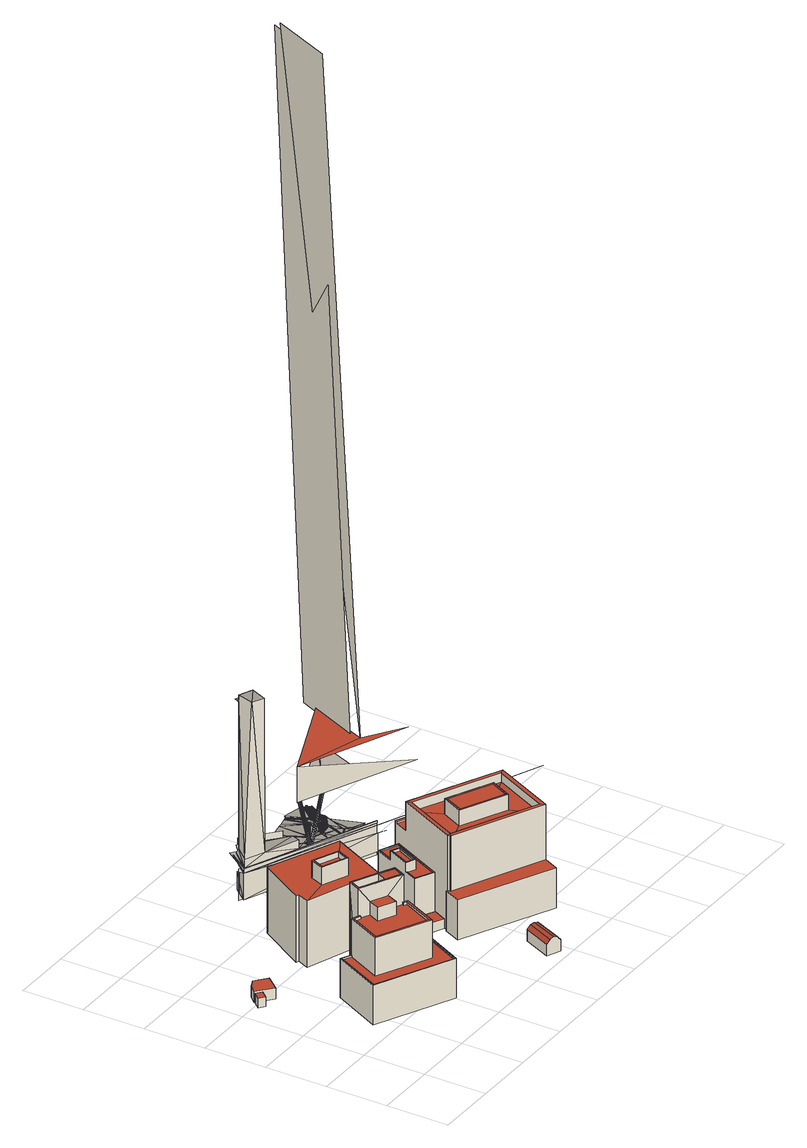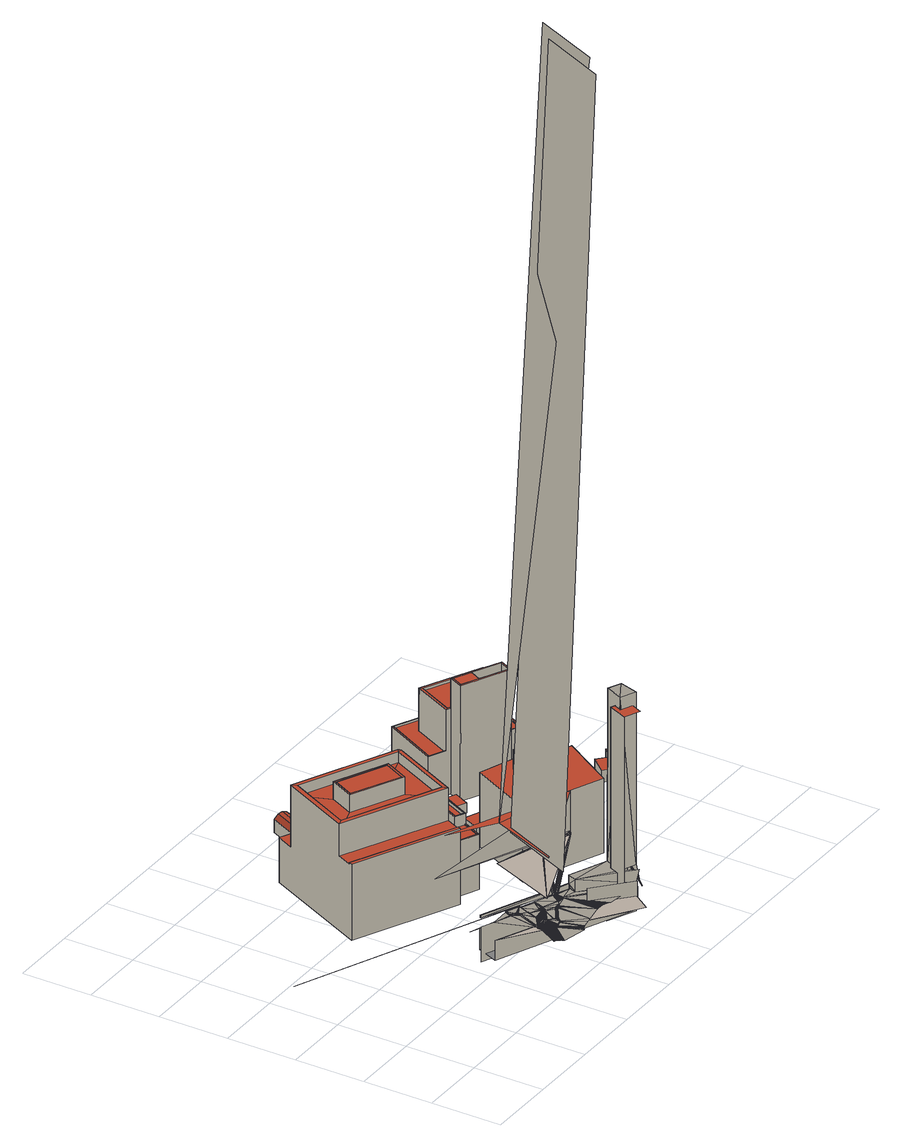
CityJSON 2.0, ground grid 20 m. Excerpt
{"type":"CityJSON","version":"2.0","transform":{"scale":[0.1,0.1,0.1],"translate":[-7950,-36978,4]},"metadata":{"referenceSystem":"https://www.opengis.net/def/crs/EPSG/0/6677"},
"CityObjects":{
"building1":{"type":"Building","attributes":{"class":3001,"usage":401,"measuredHeight":3.2,"storeysAboveGround":9999,"storeysBelowGround":0,"prefecture":13,"city":13103,"footprintArea":6.56,"fireproofType":1011,"coverageRatio":80,"floorAreaRatio":600,"surveyYear":2021,"urbanPlanType":21,"areaClassificationType":22,"landUseType":212,"districts":"10","detailedUsage":"1210","meshCode":"53394509"},"geometry":[{"type":"Solid","lod":"2","boundaries":[[[[0,1,2,3]],[[4,5,6,7]],[[2,1,4,7]],[[3,2,7,6]],[[1,0,5,4]],[[0,3,6,5]]]],"semantics":{"surfaces":[{"type":"GroundSurface"},{"type":"RoofSurface"},{"type":"WallSurface"}],"values":[[0,1,2,2,2,2]]}}]},
"building2":{"type":"Building","attributes":{"class":3001,"usage":401,"measuredHeight":3.8,"storeysAboveGround":9999,"storeysBelowGround":0,"prefecture":13,"city":13103,"footprintArea":33.28,"fireproofType":1011,"coverageRatio":80,"floorAreaRatio":600,"surveyYear":2021,"urbanPlanType":21,"areaClassificationType":22,"landUseType":212,"districts":"10","detailedUsage":"1210","floodRisk_description":10,"floodRisk_rank":1,"floodRisk_depth":0.04,"floodRisk_adminType":2,"floodRisk_scale":2,"meshCode":"53394509"},"geometry":[{"type":"Solid","lod":"2","boundaries":[[[[8,9,10,11,12]],[[13,14,15,16,17]],[[11,10,16,15]],[[8,12,14,13]],[[10,9,17,16]],[[9,8,13,17]],[[12,11,15,14]]]],"semantics":{"surfaces":[{"type":"GroundSurface"},{"type":"RoofSurface"},{"type":"WallSurface"}],"values":[[0,1,2,2,2,2,2]]}}]},
"building3":{"type":"Building","attributes":{"class":3002,"usage":401,"measuredHeight":24.8,"storeysAboveGround":8,"storeysBelowGround":0,"prefecture":13,"city":13103,"footprintArea":548.87,"fireproofType":1001,"coverageRatio":80,"floorAreaRatio":600,"surveyYear":2021,"urbanPlanType":21,"areaClassificationType":22,"landUseType":212,"districts":"10","detailedUsage":"1210","meshCode":"53394509"},"geometry":[{"type":"Solid","lod":"2","boundaries":[[[[18,19,20,21,22,23,24,25]],[[26,27,28,29]],[[30,31,32,33]],[[34,26,29,35]],[[36,37,38,39]],[[40,41,42,43]],[[44,45,46,47]],[[48,49,50,51]],[[52,53,54,55]],[[56,36,39,57]],[[58,34,35,59]],[[60,61,62,63]],[[31,64,65,32]],[[66,67,68,69,70,71,72,73]],[[37,43,42,38]],[[27,58,59,28]],[[74,75,76,77,78,79,80,81,82,83,84,85]],[[86,65,64,87,88]],[[55,30,33,52]],[[89,56,57,90]],[[91,92,93,94]],[[51,50,83,82]],[[58,27,87,21,20]],[[26,18,54,85,84,49]],[[32,65,78,77]],[[34,18,26]],[[37,23,22,43]],[[53,52,75,74]],[[45,44,63,62,59,35,92,91]],[[35,29,93,92]],[[36,24,23,37]],[[44,47,60,63]],[[18,25,56,89,55,54]],[[52,33,76,75]],[[65,86,79,78]],[[87,64,40,43,22,21]],[[81,80,88,87,27,48]],[[56,25,24,36]],[[60,47,46,94,93,29,28,61]],[[50,49,84,83]],[[38,42,67,66]],[[88,80,79,86]],[[90,57,72,71]],[[69,31,30,70]],[[34,58,20,19]],[[34,19,18]],[[42,41,68,67]],[[59,62,61,28]],[[91,94,46,45]],[[39,38,66,73]],[[90,71,70,30,55,89]],[[33,32,77,76]],[[41,40,64,31,69,68]],[[26,49,48,27]],[[48,51,82,81]],[[54,53,74,85]],[[57,39,73,72]]]],"semantics":{"surfaces":[{"type":"GroundSurface"},{"type":"RoofSurface"},{"type":"WallSurface"}],"values":[[0,1,1,1,1,1,1,1,1,1,1,1,1,1,1,1,1,1,1,1,1,2,2,2,2,2,2,2,2,2,2,2,2,2,2,2,2,2,2,2,2,2,2,2,2,2,2,2,2,2,2,2,2,2,2,2,2]]}}]},
"building4":{"type":"Building","attributes":{"class":9999,"usage":461,"measuredHeight":3.2,"storeysAboveGround":9999,"storeysBelowGround":9999,"prefecture":13,"city":13103,"footprintArea":-9999,"fireproofType":1011,"coverageRatio":80,"floorAreaRatio":600,"surveyYear":1,"urbanPlanType":21,"areaClassificationType":22,"landUseType":222,"districts":"10","detailedUsage":"0","meshCode":"53394509"},"geometry":[{"type":"Solid","lod":"2","boundaries":[[[[95,96,97,98]],[[99,100,101,102]],[[96,95,100,99]],[[97,96,99,102]],[[98,97,102,101]],[[95,98,101,100]]]],"semantics":{"surfaces":[{"type":"GroundSurface"},{"type":"RoofSurface"},{"type":"WallSurface"}],"values":[[0,1,2,2,2,2]]}}]},
"building5":{"type":"Building","attributes":{"class":9999,"usage":461,"measuredHeight":3.7,"storeysAboveGround":9999,"storeysBelowGround":9999,"prefecture":13,"city":13103,"footprintArea":-9999,"fireproofType":1011,"coverageRatio":80,"floorAreaRatio":600,"surveyYear":1,"urbanPlanType":21,"areaClassificationType":22,"landUseType":222,"districts":"10","detailedUsage":"0","meshCode":"53394509"},"geometry":[{"type":"Solid","lod":"2","boundaries":[[[[103,104,105,106]],[[107,108,109,110]],[[106,105,110,109]],[[105,104,107,110]],[[103,106,109,108]],[[104,103,108,107]]]],"semantics":{"surfaces":[{"type":"GroundSurface"},{"type":"RoofSurface"},{"type":"WallSurface"}],"values":[[0,1,2,2,2,2]]}}]},
"building6":{"type":"Building","attributes":{"class":3002,"usage":401,"measuredHeight":21.7,"storeysAboveGround":1,"storeysBelowGround":0,"prefecture":13,"city":13103,"footprintArea":540.49,"fireproofType":1001,"coverageRatio":80,"floorAreaRatio":600,"surveyYear":2021,"urbanPlanType":21,"areaClassificationType":22,"landUseType":212,"districts":"10","detailedUsage":"1210","floodRisk_description":10,"floodRisk_rank":1,"floodRisk_depth":0.03,"floodRisk_adminType":2,"floodRisk_scale":2,"meshCode":"53394509"},"geometry":[{"type":"Solid","lod":"2","boundaries":[[[[111,112,113,114,115,116]],[[117,118,119,120]],[[121,122,123,124]],[[124,123,125,126]],[[127,128,129,130,131,132,133,134]],[[126,125,135,136]],[[129,128,137,132,131,138]],[[136,135,122,121]],[[124,126,131,130]],[[115,114,127,134]],[[122,118,117,123]],[[121,124,130,129]],[[135,119,118,122]],[[111,116,133,132]],[[126,136,138,131]],[[116,115,134,133]],[[137,128,113,112]],[[114,113,128,127]],[[125,120,119,135]],[[112,111,132,137]],[[136,121,129,138]],[[123,117,120,125]]]],"semantics":{"surfaces":[{"type":"GroundSurface"},{"type":"RoofSurface"},{"type":"WallSurface"}],"values":[[0,1,1,1,1,1,1,1,2,2,2,2,2,2,2,2,2,2,2,2,2,2]]}}]},
"building7":{"type":"Building","attributes":{"class":9999,"usage":461,"measuredHeight":-9999,"storeysAboveGround":9999,"storeysBelowGround":9999,"prefecture":13,"city":13103,"footprintArea":-9999,"fireproofType":1011,"coverageRatio":80,"floorAreaRatio":600,"surveyYear":1,"urbanPlanType":21,"areaClassificationType":22,"landUseType":212,"districts":"10","detailedUsage":"0","meshCode":"53394509"},"geometry":[{"type":"Solid","lod":"2","boundaries":[[[[139,140,141,142]],[[143,144,145,146]],[[147,148,149,150]],[[148,147,146,145]],[[151,152,150,149]],[[143,146,147,150,152,142,141]],[[141,140,144,143]],[[139,142,152,151]],[[151,149,148,145,144,140,139]]]],"semantics":{"surfaces":[{"type":"GroundSurface"},{"type":"RoofSurface"},{"type":"WallSurface"}],"values":[[0,1,1,1,1,2,2,2,2]]}}]},
"building8":{"type":"Building","attributes":{"class":3001,"usage":454,"measuredHeight":4.4,"storeysAboveGround":1,"storeysBelowGround":0,"prefecture":13,"city":13103,"footprintArea":30.19,"fireproofType":1003,"coverageRatio":80,"floorAreaRatio":600,"surveyYear":2021,"urbanPlanType":21,"areaClassificationType":22,"landUseType":222,"districts":"10","detailedUsage":"2102","meshCode":"53394509"},"geometry":[{"type":"Solid","lod":"2","boundaries":[[[[153,154,155,156]],[[157,158,159,160]],[[156,155,160,159]],[[153,156,159,158]],[[154,153,158,157]],[[155,154,157,160]]]],"semantics":{"surfaces":[{"type":"GroundSurface"},{"type":"RoofSurface"},{"type":"WallSurface"}],"values":[[0,1,2,2,2,2]]}}]},
"building9":{"type":"Building","attributes":{"class":9999,"usage":403,"measuredHeight":264.6,"storeysAboveGround":49,"storeysBelowGround":4,"prefecture":13,"city":13103,"footprintArea":6865.78,"fireproofType":1001,"coverageRatio":80,"floorAreaRatio":600,"surveyYear":2021,"urbanPlanType":21,"areaClassificationType":22,"landUseType":212,"districts":"10","detailedUsage":"1241","floodRisk_description":10,"floodRisk_rank":1,"floodRisk_depth":0.01,"floodRisk_adminType":2,"floodRisk_scale":2,"meshCode":"53394509"},"geometry":[{"type":"MultiSurface","lod":"2","boundaries":[[[161,162,163]],[[164,165,166]],[[165,167,166]],[[168,169,165]],[[170,161,171]],[[171,169,170]],[[166,172,173]],[[172,166,167]],[[163,162,174]],[[175,163,174]],[[176,163,175]],[[164,166,173]],[[165,164,168]],[[172,167,177]],[[169,178,165]],[[172,179,173]],[[177,179,172]],[[180,181,182,183,184,185,186,187]],[[179,164,173]],[[178,167,165]],[[167,179,177]],[[188,164,179]],[[188,179,167]],[[189,182,181,190]],[[191,187,186,192]],[[167,193,188]],[[181,180,194,190]],[[195,196,193]],[[196,188,193]],[[197,198,195]],[[163,199,161]],[[200,169,171]],[[167,178,201]],[[197,202,198]],[[193,167,201]],[[202,203,204]],[[195,193,197]],[[176,205,163]],[[206,178,207]],[[206,207,208]],[[209,210,211]],[[209,211,212]],[[197,203,202]],[[209,213,210]],[[178,193,201]],[[197,178,206]],[[214,215,216,217]],[[218,204,219]],[[178,197,193]],[[204,203,219]],[[207,220,208]],[[220,206,208]],[[211,210,221]],[[178,169,222]],[[221,212,211]],[[210,213,223]],[[212,224,225]],[[203,197,206]],[[213,226,227]],[[228,225,229]],[[230,209,212]],[[229,231,228]],[[207,232,220]],[[233,226,231]],[[221,206,234]],[[223,206,221]],[[234,206,220]],[[212,221,234]],[[221,210,223]],[[234,232,212]],[[203,206,223]],[[224,212,232]],[[223,213,227]],[[225,230,212]],[[235,236,176]],[[229,225,224]],[[228,237,225]],[[227,226,238]],[[231,239,228]],[[233,231,229]],[[226,240,231]],[[226,233,238]],[[232,234,220]],[[218,219,241]],[[241,219,242]],[[242,219,243]],[[244,224,232]],[[243,219,245]],[[232,207,246]],[[227,203,223]],[[245,219,247]],[[248,244,232]],[[247,219,249]],[[249,219,250]],[[250,219,251]],[[251,219,252]],[[227,253,203]],[[238,233,254]],[[252,219,255]],[[227,256,253]],[[238,257,227]],[[233,258,254]],[[258,238,254]],[[255,219,259]],[[256,227,260]],[[203,253,219]],[[219,253,261]],[[259,219,262]],[[227,257,260]],[[253,256,261]],[[261,256,263]],[[262,219,264]],[[258,265,238]],[[256,260,263]],[[264,219,266]],[[263,260,267]],[[238,268,257]],[[266,219,269]],[[260,270,267]],[[271,272,264]],[[238,265,268]],[[260,257,270]],[[271,264,266]],[[225,237,230]],[[269,219,273]],[[237,229,224]],[[257,268,270]],[[269,271,266]],[[274,275,258]],[[273,219,276]],[[228,239,237]],[[244,230,224]],[[269,277,271]],[[270,268,278]],[[258,279,265]],[[276,219,280]],[[269,281,277]],[[239,233,229]],[[268,265,278]],[[258,282,279]],[[273,281,269]],[[278,265,283]],[[280,219,284]],[[231,240,239]],[[235,285,236]],[[276,281,273]],[[258,275,282]],[[265,279,283]],[[284,219,286]],[[287,288,274]],[[289,281,276]],[[283,279,290]],[[291,219,261]],[[286,219,292]],[[240,226,293]],[[294,289,276]],[[294,276,280]],[[274,295,275]],[[279,282,290]],[[291,261,263]],[[292,219,296]],[[290,282,297]],[[232,246,248]],[[258,233,293]],[[287,298,244]],[[291,263,267]],[[299,294,280]],[[295,274,300]],[[296,219,301]],[[299,280,284]],[[282,275,297]],[[270,291,267]],[[246,244,248]],[[297,275,302]],[[274,303,300]],[[301,219,304]],[[284,305,299]],[[298,287,274]],[[306,272,307]],[[258,308,274]],[[291,270,278]],[[286,305,284]],[[304,219,309]],[[275,310,302]],[[272,271,307]],[[274,311,303]],[[291,278,283]],[[292,305,286]],[[312,287,244]],[[295,310,275]],[[313,305,292]],[[271,277,307]],[[309,219,314]],[[230,237,224]],[[274,288,311]],[[291,283,290]],[[310,295,315]],[[237,239,229]],[[277,281,307]],[[316,313,292]],[[314,219,317]],[[287,318,288]],[[315,295,300]],[[316,292,296]],[[291,290,297]],[[281,289,307]],[[317,219,319]],[[301,316,296]],[[300,303,315]],[[291,297,302]],[[289,294,307]],[[320,316,301]],[[315,303,321]],[[319,219,322]],[[240,233,239]],[[230,244,323]],[[294,299,307]],[[291,302,310]],[[324,320,301]],[[322,219,325]],[[321,303,311]],[[324,301,304]],[[299,305,307]],[[291,310,315]],[[321,311,326]],[[325,219,327]],[[328,324,304]],[[305,313,307]],[[233,240,293]],[[328,304,309]],[[244,298,323]],[[291,315,321]],[[311,288,326]],[[313,316,307]],[[326,288,329]],[[314,328,309]],[[291,321,326]],[[330,328,314]],[[316,320,307]],[[178,331,207]],[[332,219,291]],[[288,318,329]],[[312,318,287]],[[258,293,308]],[[329,291,326]],[[330,314,333]],[[329,318,334]],[[320,324,307]],[[333,314,317]],[[298,274,308]],[[207,335,246]],[[327,219,336]],[[324,328,307]],[[291,329,334]],[[334,318,337]],[[319,333,317]],[[337,318,338]],[[339,333,319]],[[328,330,307]],[[291,334,337]],[[340,337,338]],[[322,339,319]],[[330,333,307]],[[291,337,340]],[[341,339,322]],[[336,219,332]],[[333,339,307]],[[312,244,246]],[[342,341,322]],[[342,322,325]],[[339,341,307]],[[343,342,325]],[[341,342,307]],[[343,325,327]],[[342,343,307]],[[312,338,318]],[[343,327,307]],[[340,344,291]],[[307,327,345]],[[327,336,345]],[[291,344,332]],[[346,191,192,347]],[[345,336,348]],[[349,340,338]],[[345,348,350]],[[344,351,332]],[[199,163,205]],[[332,351,336]],[[345,350,352]],[[200,222,169]],[[344,353,351]],[[351,353,336]],[[345,352,354]],[[336,353,348]],[[344,355,353]],[[353,355,348]],[[344,356,355]],[[348,355,350]],[[349,344,340]],[[344,357,356]],[[349,338,312]],[[355,352,350]],[[355,356,352]],[[344,358,357]],[[344,359,358]],[[356,357,352]],[[352,357,354]],[[335,207,360]],[[344,361,359]],[[362,161,199]],[[357,358,354]],[[344,363,361]],[[354,358,364]],[[344,365,363]],[[358,359,364]],[[364,359,366]],[[344,367,365]],[[312,246,349]],[[344,368,367]],[[366,359,369]],[[369,359,361]],[[344,370,368]],[[369,361,371]],[[371,361,363]],[[345,354,372]],[[371,363,373]],[[373,363,365]],[[349,370,344]],[[373,365,374]],[[209,375,376]],[[374,365,367]],[[367,368,374]],[[374,368,377]],[[377,368,378]],[[349,246,379]],[[378,368,370]],[[372,354,364]],[[246,380,379]],[[372,364,366]],[[372,366,369]],[[378,370,381]],[[246,335,380]],[[349,382,370]],[[379,383,349]],[[381,370,382]],[[161,384,171]],[[380,383,379]],[[385,349,383]],[[323,386,230]],[[387,349,385]],[[349,388,382]],[[389,349,387]],[[388,349,390]],[[391,349,389]],[[390,349,392]],[[385,383,380]],[[393,349,391]],[[392,349,394]],[[395,349,393]],[[394,349,396]],[[396,349,395]],[[397,369,371]],[[385,380,398]],[[298,386,323]],[[399,371,373]],[[398,387,385]],[[374,400,373]],[[401,387,398]],[[382,388,381]],[[381,388,402]],[[401,389,387]],[[403,374,377]],[[404,389,401]],[[308,386,298]],[[388,390,402]],[[402,390,405]],[[389,404,391]],[[391,404,406]],[[390,392,405]],[[407,377,378]],[[405,392,408]],[[409,391,406]],[[409,393,391]],[[392,394,408]],[[408,394,410]],[[411,393,409]],[[395,393,411]],[[394,412,410]],[[396,412,394]],[[412,395,411]],[[396,395,412]],[[205,176,413]],[[230,375,209]],[[380,414,398]],[[415,378,381]],[[372,369,397]],[[414,401,398]],[[335,414,380]],[[401,414,404]],[[404,414,406]],[[416,417,335]],[[360,416,335]],[[418,409,406]],[[418,411,409]],[[418,410,412]],[[418,412,411]],[[402,419,381]],[[419,402,405]],[[420,405,408]],[[178,222,421]],[[422,408,410]],[[421,331,178]],[[414,335,423]],[[335,417,423]],[[397,371,399]],[[399,373,400]],[[374,403,400]],[[403,377,407]],[[407,378,424]],[[424,378,425]],[[425,378,426]],[[426,378,415]],[[176,236,413]],[[416,427,417]],[[372,428,429]],[[418,406,414]],[[226,430,293]],[[431,416,360]],[[416,432,433]],[[416,434,432]],[[416,433,435]],[[434,416,436]],[[416,435,427]],[[416,437,436]],[[423,438,414]],[[416,439,437]],[[381,440,415]],[[441,416,431]],[[439,416,442]],[[417,438,423]],[[442,416,441]],[[372,397,443]],[[428,372,443]],[[381,419,440]],[[444,410,418]],[[445,410,444]],[[414,438,418]],[[417,446,438]],[[447,410,445]],[[419,405,420]],[[448,410,447]],[[417,427,449]],[[422,410,448]],[[420,408,450]],[[417,449,451]],[[408,422,452]],[[417,451,453]],[[450,408,454]],[[429,428,455]],[[417,453,456]],[[457,408,452]],[[454,408,458]],[[459,408,457]],[[417,456,460]],[[458,408,461]],[[462,429,455]],[[408,459,463]],[[461,408,464]],[[408,463,465]],[[464,408,465]],[[429,462,466]],[[429,466,467]],[[433,432,468]],[[468,432,469]],[[432,434,469]],[[470,433,468]],[[469,434,471]],[[435,433,470]],[[434,436,471]],[[435,470,427]],[[471,436,472]],[[427,470,473]],[[417,460,446]],[[436,437,472]],[[474,427,473]],[[472,437,475]],[[449,427,474]],[[429,467,476]],[[437,439,475]],[[477,449,474]],[[475,439,478]],[[451,449,477]],[[439,442,478]],[[451,477,453]],[[478,442,479]],[[480,468,469]],[[453,477,481]],[[480,469,471]],[[480,470,468]],[[441,431,482]],[[480,471,472]],[[480,473,470]],[[483,484,424]],[[424,484,407]],[[442,441,479]],[[425,483,424]],[[480,472,475]],[[480,474,473]],[[453,481,456]],[[485,483,425]],[[407,484,403]],[[418,438,446]],[[403,484,486]],[[426,485,425]],[[479,441,487]],[[456,481,488]],[[482,431,489]],[[490,485,426]],[[480,475,478]],[[480,477,474]],[[486,491,403]],[[403,491,400]],[[415,490,426]],[[480,478,479]],[[480,481,477]],[[441,482,487]],[[492,490,415]],[[493,456,488]],[[491,494,400]],[[431,495,489]],[[487,482,496]],[[400,494,399]],[[460,456,493]],[[487,480,479]],[[481,480,488]],[[440,492,415]],[[497,492,440]],[[494,498,399]],[[482,499,496]],[[480,487,496]],[[488,480,493]],[[399,498,397]],[[489,499,482]],[[480,496,499]],[[498,500,397]],[[495,499,489]],[[501,431,360]],[[397,500,443]],[[480,499,495]],[[500,502,443]],[[443,502,428]],[[502,503,428]],[[495,431,504]],[[505,376,506]],[[483,507,484]],[[428,503,455]],[[485,507,483]],[[484,507,486]],[[490,507,485]],[[486,507,491]],[[492,507,490]],[[508,493,480]],[[491,507,494]],[[507,492,497]],[[503,509,455]],[[494,507,498]],[[495,510,480]],[[455,509,462]],[[419,497,440]],[[498,507,500]],[[509,511,462]],[[507,502,500]],[[446,460,512]],[[462,511,466]],[[504,431,501]],[[502,507,503]],[[511,513,466]],[[503,507,509]],[[480,510,508]],[[466,513,467]],[[493,508,514]],[[495,504,510]],[[509,507,511]],[[513,515,467]],[[446,512,418]],[[507,497,516]],[[467,515,517]],[[516,497,419]],[[511,507,513]],[[418,512,444]],[[476,467,517]],[[293,430,308]],[[515,518,517]],[[513,507,515]],[[476,517,519]],[[512,520,444]],[[517,518,519]],[[444,520,445]],[[510,504,521]],[[515,507,518]],[[510,514,508]],[[522,504,501]],[[510,523,524]],[[525,510,521]],[[476,519,526]],[[524,514,510]],[[521,504,522]],[[518,507,519]],[[510,527,523]],[[510,525,528]],[[510,528,529]],[[514,524,530]],[[476,526,531]],[[532,521,522]],[[510,529,527]],[[520,533,445]],[[530,524,523]],[[525,521,532]],[[519,507,526]],[[523,527,530]],[[534,525,532]],[[530,527,535]],[[528,525,534]],[[445,533,447]],[[528,534,529]],[[529,534,536]],[[527,529,535]],[[535,529,536]],[[531,526,537]],[[533,538,447]],[[420,516,419]],[[447,538,448]],[[539,516,420]],[[537,526,540]],[[538,541,448]],[[450,539,420]],[[448,541,422]],[[542,539,450]],[[541,543,422]],[[540,526,544]],[[454,542,450]],[[422,543,452]],[[545,542,454]],[[543,546,452]],[[458,545,454]],[[452,546,457]],[[547,545,458]],[[546,548,457]],[[461,547,458]],[[457,548,459]],[[549,547,461]],[[548,550,459]],[[461,551,549]],[[459,550,463]],[[464,551,461]],[[550,552,463]],[[465,551,464]],[[463,552,465]],[[552,551,465]],[[507,553,526]],[[507,516,553]],[[505,554,555]],[[544,526,556]],[[376,505,557]],[[558,460,493]],[[544,556,559]],[[559,556,560]],[[512,460,561]],[[526,553,556]],[[560,556,562]],[[493,514,558]],[[360,563,501]],[[553,516,564]],[[562,565,566]],[[564,516,567]],[[512,561,520]],[[566,565,568]],[[558,514,530]],[[520,561,533]],[[562,556,565]],[[569,516,539]],[[567,516,570]],[[533,561,538]],[[501,563,522]],[[568,571,572]],[[522,563,532]],[[563,530,535]],[[563,534,532]],[[538,561,541]],[[563,536,534]],[[563,535,536]],[[570,516,573]],[[541,561,543]],[[553,564,556]],[[543,561,546]],[[568,565,571]],[[572,574,575]],[[546,561,548]],[[549,561,547]],[[548,561,550]],[[551,561,549]],[[550,561,552]],[[552,561,551]],[[556,564,565]],[[547,576,545]],[[573,516,577]],[[575,574,578]],[[542,579,539]],[[572,571,574]],[[545,580,542]],[[564,567,565]],[[577,516,581]],[[565,567,571]],[[581,516,582]],[[578,574,583]],[[567,570,571]],[[582,516,584]],[[571,570,574]],[[585,583,586]],[[584,516,587]],[[570,573,574]],[[574,573,583]],[[587,516,588]],[[589,586,590]],[[561,460,558]],[[588,516,591]],[[573,577,583]],[[583,577,586]],[[591,516,569]],[[577,581,586]],[[539,592,569]],[[586,581,590]],[[539,593,592]],[[530,563,558]],[[590,581,594]],[[539,595,593]],[[547,561,596]],[[594,581,582]],[[539,597,595]],[[547,596,576]],[[539,598,597]],[[545,576,599]],[[582,584,594]],[[539,600,598]],[[545,599,601]],[[594,584,602]],[[539,579,600]],[[545,601,603]],[[545,603,604]],[[542,605,579]],[[584,587,602]],[[542,606,605]],[[545,604,607]],[[542,608,606]],[[545,607,609]],[[542,610,608]],[[602,587,611]],[[542,580,612]],[[542,612,610]],[[545,609,580]],[[587,588,611]],[[611,588,613]],[[588,591,613]],[[613,591,614]],[[591,569,614]],[[614,569,615]],[[569,592,615]],[[615,592,616]],[[592,593,616]],[[386,308,430]],[[616,593,617]],[[561,558,596]],[[596,558,618]],[[593,595,617]],[[617,595,619]],[[620,596,618]],[[576,596,620]],[[595,597,619]],[[619,597,621]],[[622,576,620]],[[599,576,622]],[[597,598,621]],[[621,598,623]],[[624,590,625]],[[626,599,622]],[[601,599,626]],[[598,600,623]],[[623,600,627]],[[628,601,626]],[[603,601,628]],[[600,579,627]],[[627,579,629]],[[630,603,628]],[[604,603,630]],[[579,605,629]],[[629,605,631]],[[632,604,630]],[[607,604,632]],[[605,606,631]],[[631,606,633]],[[634,607,632]],[[609,607,634]],[[606,635,633]],[[608,635,606]],[[636,609,634]],[[625,590,594]],[[580,609,636]],[[608,610,635]],[[635,610,637]],[[636,612,580]],[[638,612,636]],[[610,612,637]],[[637,612,638]],[[639,594,602]],[[611,640,602]],[[613,641,611]],[[642,613,614]],[[643,614,615]],[[644,615,616]],[[645,616,617]],[[646,617,619]],[[647,619,621]],[[648,621,623]],[[649,623,627]],[[650,627,629]],[[651,629,631]],[[651,631,633]],[[651,633,635]],[[651,636,634]],[[651,635,637]],[[651,638,636]],[[651,637,638]],[[625,594,639]],[[639,602,640]],[[640,611,641]],[[641,613,642]],[[642,614,643]],[[643,615,652]],[[652,615,644]],[[644,616,645]],[[645,617,646]],[[646,619,647]],[[647,621,648]],[[653,654,655,656]],[[648,623,649]],[[649,627,650]],[[650,629,651]],[[643,657,658]],[[652,657,643]],[[652,659,657]],[[644,659,652]],[[645,659,644]]],"semantics":{"surfaces":[{"type":"WallSurface"},{"type":"OuterFloorSurface"},{"type":"GroundSurface"},{"type":"RoofSurface"},{"type":"OuterCeilingSurface"}],"values":[0,0,0,1,1,0,0,0,0,2,2,0,0,0,1,1,1,0,0,0,0,0,0,3,0,1,0,0,1,1,0,0,0,1,1,0,0,2,0,0,4,4,1,4,0,0,0,1,0,0,1,0,0,1,0,0,0,1,0,0,4,0,1,0,1,1,0,0,0,0,1,0,0,4,0,0,4,0,4,0,4,0,0,1,1,1,0,1,1,1,1,0,1,1,1,1,1,0,1,1,1,0,1,1,1,0,0,1,1,0,0,1,1,0,1,0,1,1,0,0,1,0,0,4,1,0,0,0,1,1,4,0,0,0,1,1,0,0,0,1,0,0,1,4,4,0,1,0,1,1,0,0,1,1,4,0,0,1,0,1,1,0,1,0,0,1,0,1,1,0,0,1,0,0,1,1,0,0,1,0,1,0,1,0,1,1,1,0,1,0,0,1,1,0,1,1,0,0,1,0,1,1,0,0,1,1,1,0,0,1,1,0,0,1,0,0,1,1,0,1,0,0,1,1,0,1,0,1,0,0,0,1,0,1,0,0,1,0,1,0,1,0,1,0,1,0,0,1,0,0,1,1,1,1,0,0,0,0,1,1,0,0,1,0,0,1,1,0,0,0,1,0,1,0,1,1,0,0,0,1,0,0,1,1,1,0,0,0,1,0,1,0,1,0,1,0,1,0,1,1,1,0,0,1,1,0,0,1,1,0,0,1,0,1,0,0,1,0,1,0,0,1,0,0,1,0,0,1,0,0,0,0,0,0,0,0,1,1,1,1,0,1,1,0,0,1,0,1,4,1,1,1,1,1,1,0,1,1,1,1,1,1,0,4,1,0,1,0,0,0,0,1,0,4,0,0,0,0,0,1,0,0,0,0,0,0,0,0,0,0,0,2,4,1,1,1,1,1,1,1,0,0,1,1,1,1,1,1,1,1,1,0,1,0,1,1,1,1,1,1,1,1,0,1,1,1,4,0,1,1,1,1,1,1,0,1,1,1,1,0,1,1,1,1,1,1,0,1,1,1,1,1,1,1,1,1,1,1,1,1,1,1,1,1,1,1,1,1,1,1,1,1,0,0,0,0,0,0,0,0,0,0,1,0,0,0,0,1,0,0,0,0,0,0,0,1,0,1,1,1,1,1,0,0,0,0,1,1,0,0,0,0,0,0,0,0,1,0,1,1,0,0,0,1,1,0,0,0,0,1,0,0,0,1,1,0,0,0,0,1,1,0,0,1,0,0,0,0,0,0,0,0,1,3,1,0,1,1,1,1,1,1,1,1,0,1,0,0,0,1,0,1,1,0,0,1,0,1,0,0,1,1,1,0,0,1,0,0,1,0,1,4,0,1,1,0,0,0,1,1,0,0,1,1,1,0,0,0,1,1,1,0,1,0,1,0,0,0,0,0,0,0,0,0,0,0,0,0,1,0,0,0,0,1,0,0,0,0,0,1,0,0,0,0,0,0,0,0,0,0,0,0,0,0,0,0,0,0,0,0,1,0,1,3,0,1,1,1,0,1,1,1,1,1,1,1,1,1,1,1,1,1,1,1,1,1,1,1,1,1,1,1,1,0,1,1,1,1,1,1,1,1,1,0,1,1,1,1,1,1,0,1,0,1,1,0,1,0,1,1,0,0,1,1,0,1,0,0,1,0,1,0,1,1,0,1,1,0,1,1,1,1,0,1,1,0,1,1,1,1,0,1,1,1,1,1,0,1,1,1,0,0,0,0,0,0,0,0,0,4,0,0,0,0,0,0,0,0,0,0,0,0,0,1,0,0,0,0,0,0,0,0,0,0,0,0,0,0,0,0,0,0,0,0,0,1,0,0,0,0,0,0,0,1,1,1,1,1,1,1,1,1,1,1,1,1,1,1,1,1,1,1,1,1,1,1,1,1,1,1,1,1,1,0,1,1,1,0,0,0,0,0]}}]},
"building10":{"type":"Building","attributes":{"class":3002,"usage":401,"measuredHeight":15.5,"storeysAboveGround":5,"storeysBelowGround":0,"prefecture":13,"city":13103,"footprintArea":127.16,"fireproofType":1001,"coverageRatio":80,"floorAreaRatio":600,"surveyYear":2021,"urbanPlanType":21,"areaClassificationType":22,"landUseType":212,"districts":"10","detailedUsage":"1210","floodRisk_description":10,"floodRisk_rank":1,"floodRisk_depth":0.02,"floodRisk_adminType":2,"floodRisk_scale":2,"meshCode":"53394509"},"geometry":[{"type":"Solid","lod":"2","boundaries":[[[[660,661,662,663]],[[664,665,666,667]],[[668,669,670,671]],[[672,673,674,675]],[[676,677,678,679]],[[680,681,673,672]],[[667,666,681,680]],[[679,678,669,668]],[[682,683,684,685,686,687,688,689,690,691]],[[692,675,674]],[[671,670,677,676]],[[693,694,695,696]],[[664,697,698,699,665]],[[685,684,679,668]],[[663,662,664,667]],[[677,693,696,678]],[[692,686,685,668,671,675]],[[699,682,691,665]],[[681,689,688,673]],[[678,696,695,669]],[[674,687,686,692]],[[698,697,676,679,684,683]],[[660,663,667,680]],[[666,690,689,681]],[[661,660,680,672]],[[665,691,690,666]],[[670,694,693,677]],[[698,683,682,699]],[[675,671,676,697,664,662,661,672]],[[673,688,687,674]],[[669,695,694,670]]]],"semantics":{"surfaces":[{"type":"GroundSurface"},{"type":"RoofSurface"},{"type":"WallSurface"}],"values":[[0,1,1,1,1,1,1,1,1,1,1,1,1,2,2,2,2,2,2,2,2,2,2,2,2,2,2,2,2,2,2]]}}]},
"building11":{"type":"Building","attributes":{"class":3002,"usage":401,"measuredHeight":28.7,"storeysAboveGround":9,"storeysBelowGround":0,"prefecture":13,"city":13103,"footprintArea":1080.21,"fireproofType":1001,"coverageRatio":80,"floorAreaRatio":600,"surveyYear":2021,"urbanPlanType":21,"areaClassificationType":22,"landUseType":212,"districts":"10","detailedUsage":"1210","floodRisk_description":10,"floodRisk_rank":1,"floodRisk_depth":0.02,"floodRisk_adminType":2,"floodRisk_scale":2,"meshCode":"53394509"},"geometry":[{"type":"Solid","lod":"2","boundaries":[[[[700,701,702,703,704,705]],[[706,707,708,709]],[[710,711,712,713]],[[709,708,711,710]],[[714,715,716,717]],[[718,719,720,721]],[[722,723,724,725]],[[726,720,719,727]],[[728,729,730,731]],[[732,726,727,733]],[[732,733,718,721]],[[722,725,734,735]],[[713,712,707,706]],[[724,723,736,737]],[[738,739,740,741,742,743,744]],[[745,746,747,748]],[[749,750,736,723]],[[735,734,750,749]],[[745,706,709,746]],[[733,727,707,712]],[[720,735,749,721]],[[711,708,719,718]],[[743,736,750,716,715,731,730,704,703]],[[705,729,728,714,717,734,725,740,739,700]],[[714,728,731,715]],[[738,744,702,701]],[[739,738,701,700]],[[736,743,742,737]],[[744,743,703,702]],[[721,749,723,732]],[[708,707,727,719]],[[747,710,713,748]],[[726,722,735,720]],[[724,741,740,725]],[[750,734,717,716]],[[737,742,741,724]],[[748,713,706,745]],[[732,723,722,726]],[[746,709,710,747]],[[730,729,705,704]],[[718,733,712,711]]]],"semantics":{"surfaces":[{"type":"GroundSurface"},{"type":"RoofSurface"},{"type":"WallSurface"}],"values":[[0,1,1,1,1,1,1,1,1,1,1,1,1,1,1,1,1,1,2,2,2,2,2,2,2,2,2,2,2,2,2,2,2,2,2,2,2,2,2,2,2]]}}]}
},
"vertices":[
[19,534,50],[2,548,50],[21,570,50],[38,556,50],[2,548,81],[19,534,81],[38,556,81],[21,570,81],
[28,577,46],[48,600,46],[75,612,46],[112,580,46],[75,536,46],[28,577,81],[75,536,81],[112,580,81],[75,612,81],[48,600,81],
[226,357,49],[245,396,49],[380,330,49],[361,290,49],[420,261,49],[341,105,49],[94,226,49],[171,383,49],[226,357,385],[360,290,385],[358,296,385],[232,359,385],[148,253,296],[317,170,296],[313,179,296],[157,256,296],[245,396,385],[247,390,385],[94,226,177],[341,105,177],[340,110,177],[99,228,177],[372,284,177],[371,281,177],[415,259,177],[420,261,177],[325,352,361],[281,373,361],[266,342,361],[309,320,361],[315,313,332],[260,340,332],[242,303,332],[297,276,332],[207,358,296],[227,349,296],[230,354,296],[204,367,296],[171,383,177],[173,378,177],[379,331,385],[374,328,385],[309,320,384],[358,296,384],[374,328,384],[325,352,384],[372,284,296],[363,281,296],[340,110,172],[415,259,172],[371,281,172],[317,170,172],[148,253,172],[202,364,172],[173,378,172],[99,228,172],[227,349,288],[207,358,288],[157,256,288],[313,179,288],[363,281,288],[354,286,288],[357,292,288],[315,313,288],[297,276,288],[242,303,288],[260,340,288],[230,355,288],[354,286,296],[360,290,296],[357,292,296],[204,367,177],[202,364,177],[281,373,341],[247,390,341],[232,359,341],[266,342,341],
[465,349,48],[443,303,48],[394,327,48],[417,372,48],[443,303,76],[465,349,76],[417,372,76],[394,327,76],
[518,464,42],[496,411,42],[448,431,42],[470,483,42],[496,411,85],[518,464,85],[470,483,85],[448,431,85],
[611,656,35],[522,474,35],[284,561,35],[300,598,35],[291,601,35],[385,754,35],[402,610,290],[386,574,290],[462,542,290],[477,578,290],[381,572,308],[386,574,308],[402,610,308],[399,616,308],[477,578,308],[483,580,308],[300,598,251],[284,561,251],[381,572,251],[399,616,251],[483,580,251],[611,656,251],[385,754,251],[291,601,251],[462,542,308],[464,537,308],[522,474,251],[464,537,251],
[730,111,35],[774,91,35],[733,2,35],[689,22,35],[733,2,73],[774,91,73],[763,96,85],[722,7,86],[711,12,88],[752,101,88],[741,106,85],[700,17,85],[730,111,73],[689,22,73],
[655,338,42],[598,366,42],[619,409,42],[676,381,42],[598,366,74],[655,338,74],[676,381,74],[619,409,74],
[514,912,114],[554,957,86],[514,912,28],[562,958,155],[522,913,128],[522,913,155],[584,886,155],[578,976,128],[517,912,128],[584,989,114],[517,912,114],[547,905,658],[563,958,658],[554,957,28],[556,955,28],[578,958,28],[585,888,658],[692,840,128],[607,939,658],[609,912,106],[609,912,623],[564,932,623],[564,932,106],[539,943,106],[539,943,4],[619,907,4],[619,907,106],[607,939,155],[588,986,623],[632,966,623],[614,895,106],[614,895,4],[703,866,155],[633,966,106],[585,971,118],[578,976,155],[703,866,118],[596,974,118],[936,730,88],[935,731,121],[692,840,155],[597,976,118],[737,853,118],[597,976,114],[936,730,28],[694,846,118],[692,840,114],[694,846,114],[686,841,281],[699,848,281],[698,844,281],[701,842,281],[701,851,281],[620,997,106],[717,909,106],[717,909,150],[620,997,150],[693,963,114],[737,853,114],[736,828,114],[735,829,118],[935,731,128],[735,833,118],[739,827,128],[705,842,281],[705,851,281],[737,835,118],[708,844,281],[740,830,134],[775,810,281],[708,848,281],[738,826,114],[742,833,128],[735,828,118],[578,958,86],[962,791,86],[773,812,281],[741,835,118],[773,816,281],[775,819,281],[694,962,114],[695,961,114],[696,960,114],[743,825,118],[698,959,114],[794,803,114],[699,959,114],[742,826,114],[700,958,114],[702,957,114],[703,957,114],[704,956,114],[738,852,118],[742,834,118],[706,956,114],[740,851,118],[743,849,118],[743,834,118],[707,955,114],[741,850,118],[738,852,114],[709,955,114],[740,851,114],[710,954,114],[746,848,118],[712,954,114],[741,850,114],[744,849,118],[713,953,114],[743,849,114],[712,954,117],[710,954,117],[714,953,114],[746,832,118],[751,848,118],[716,953,114],[713,953,117],[744,849,114],[748,848,118],[717,952,114],[714,953,117],[749,848,118],[746,848,114],[719,952,114],[628,1028,86],[720,952,114],[746,828,118],[759,850,118],[716,953,117],[748,848,114],[763,853,114],[722,952,114],[779,819,281],[717,952,117],[753,848,118],[723,952,114],[749,848,114],[782,812,281],[719,952,117],[754,848,118],[725,952,114],[751,848,114],[756,849,118],[726,951,114],[720,952,117],[709,955,117],[738,952,117],[782,816,281],[728,951,114],[753,848,114],[758,849,118],[794,803,118],[722,952,117],[729,951,114],[754,848,114],[723,952,117],[731,952,114],[761,851,118],[732,952,114],[725,952,117],[756,849,114],[734,952,114],[779,809,281],[726,951,117],[735,952,114],[758,849,114],[737,952,114],[728,951,117],[759,850,114],[729,951,117],[936,734,121],[773,861,114],[731,952,117],[761,851,114],[835,784,114],[774,862,114],[762,852,114],[762,852,118],[732,952,117],[763,853,118],[734,952,117],[735,952,117],[737,952,117],[773,861,118],[738,952,114],[953,744,106],[953,744,4],[776,863,114],[807,835,118],[777,864,114],[774,862,118],[779,864,114],[776,863,118],[780,865,114],[777,864,118],[779,864,118],[780,865,118],[782,865,118],[783,865,118],[873,767,114],[785,865,118],[962,718,88],[786,865,118],[782,865,114],[788,864,118],[783,865,114],[789,864,118],[790,863,118],[785,865,114],[792,862,118],[786,865,114],[785,961,114],[788,864,114],[789,864,114],[1063,678,281],[686,841,397],[790,863,114],[792,862,114],[807,835,114],[815,831,114],[813,847,114],[813,847,118],[815,831,118],[1456,506,114],[816,835,118],[919,770,281],[816,836,118],[814,846,118],[817,837,118],[815,845,118],[817,838,118],[815,844,118],[817,839,118],[816,843,118],[817,841,118],[816,842,118],[837,900,114],[816,835,114],[836,899,114],[836,897,114],[816,836,114],[814,846,114],[836,896,114],[817,837,114],[815,845,114],[817,838,114],[836,895,114],[815,844,114],[817,839,114],[816,843,114],[817,841,114],[816,842,114],[962,791,28],[847,817,114],[838,891,114],[835,784,118],[849,817,118],[858,844,114],[853,876,114],[854,875,114],[936,734,128],[861,854,114],[849,817,114],[837,894,114],[837,893,114],[838,892,114],[864,800,118],[837,902,114],[798,963,114],[998,965,281],[873,767,118],[865,797,118],[864,798,118],[865,796,118],[864,799,118],[865,795,118],[866,795,118],[847,817,118],[866,794,118],[839,890,114],[868,793,118],[867,793,118],[837,901,114],[859,846,114],[860,848,114],[858,844,118],[860,850,114],[861,852,114],[864,801,118],[855,873,114],[864,802,118],[861,856,114],[864,803,118],[856,871,114],[838,903,114],[864,804,118],[861,858,114],[857,870,114],[861,860,114],[865,804,118],[858,868,114],[838,904,114],[860,862,114],[859,866,114],[860,864,114],[839,904,114],[840,905,114],[864,798,114],[865,797,114],[864,799,114],[865,796,114],[865,795,114],[864,800,114],[864,801,114],[866,795,114],[823,968,114],[864,802,114],[866,794,114],[867,793,114],[870,791,114],[864,803,114],[868,792,118],[837,894,118],[836,895,118],[837,893,118],[836,896,118],[868,793,114],[864,804,114],[869,792,118],[838,892,118],[836,897,118],[838,891,118],[865,804,114],[836,899,118],[870,791,118],[868,792,114],[839,890,118],[837,900,118],[869,792,114],[837,901,118],[879,782,114],[837,902,118],[838,903,118],[879,782,118],[913,773,397],[1035,690,397],[843,907,118],[877,788,114],[838,904,118],[877,788,118],[839,904,118],[859,846,118],[840,905,118],[878,787,114],[841,906,118],[853,876,118],[841,906,114],[842,906,118],[842,906,114],[860,848,118],[880,782,118],[880,782,114],[879,787,118],[878,787,118],[880,783,118],[843,907,114],[879,786,118],[880,784,118],[880,785,118],[879,787,114],[824,968,114],[880,783,114],[860,850,118],[880,784,114],[879,786,114],[880,785,114],[826,968,114],[861,852,118],[854,875,118],[827,969,114],[861,854,118],[855,873,118],[861,856,118],[828,969,114],[856,871,118],[861,858,118],[857,870,118],[861,860,118],[858,868,118],[860,862,118],[859,866,118],[860,864,118],[856,911,118],[792,825,2678],[874,1014,2678],[856,911,114],[992,967,397],[893,871,114],[830,970,114],[831,970,114],[893,871,118],[832,971,114],[928,767,114],[858,912,118],[858,912,114],[833,971,114],[860,912,118],[834,972,114],[880,910,118],[862,913,118],[860,912,114],[835,973,114],[864,913,118],[862,913,114],[836,974,114],[895,875,118],[866,913,118],[837,974,114],[891,900,118],[895,889,118],[868,913,118],[870,913,118],[864,913,114],[872,912,118],[838,975,114],[866,913,114],[874,912,118],[876,911,118],[840,977,114],[868,913,114],[878,911,118],[882,909,118],[883,908,118],[870,913,114],[885,906,118],[894,873,118],[886,905,118],[888,903,118],[895,877,118],[889,902,118],[896,879,118],[872,912,114],[896,881,118],[896,883,118],[892,899,118],[893,897,118],[896,885,118],[894,895,118],[896,887,118],[894,893,118],[874,912,114],[895,891,118],[876,911,114],[878,911,114],[880,910,114],[882,909,114],[883,908,114],[894,873,114],[885,906,114],[895,875,114],[886,905,114],[895,877,114],[888,903,114],[841,978,114],[911,963,114],[896,879,114],[889,902,114],[896,881,114],[891,900,114],[896,883,114],[892,899,114],[896,885,114],[893,897,114],[896,887,114],[894,895,114],[895,889,114],[894,893,114],[895,891,114],[912,961,114],[912,959,114],[913,957,114],[914,955,114],[915,954,114],[917,951,114],[918,949,114],[920,948,114],[921,947,114],[923,945,114],[925,944,114],[926,943,114],[928,943,114],[916,952,114],[812,855,2650],[897,1045,2650],[1013,1022,384],[918,809,384],[916,952,118],[915,954,118],[917,951,118],
[682,386,36],[621,415,36],[701,584,36],[763,554,36],[701,584,197],[703,579,197],[758,552,197],[763,554,197],[671,442,227],[669,448,227],[646,458,227],[641,457,227],[621,415,197],[626,417,197],[643,452,197],[641,457,197],[675,528,227],[677,523,227],[700,512,227],[705,514,227],[682,386,197],[680,391,197],[680,530,195],[678,527,195],[705,514,195],[671,442,195],[644,455,195],[643,452,195],[626,417,195],[680,391,195],[758,552,195],[703,579,195],[644,455,197],[677,523,218],[646,458,218],[669,448,218],[700,512,218],[675,528,197],[678,527,197],[680,530,197],
[929,138,33],[634,281,33],[660,334,33],[664,332,33],[784,579,33],[1074,439,33],[912,294,365],[914,287,365],[948,356,365],[941,353,365],[804,420,365],[801,427,365],[767,358,365],[775,360,365],[1070,430,250],[780,570,250],[760,529,250],[1050,389,250],[801,427,314],[948,356,314],[1034,383,314],[765,513,314],[947,203,344],[677,331,344],[667,323,344],[953,187,344],[947,203,314],[914,287,314],[1070,430,254],[1074,439,254],[784,579,254],[780,570,254],[677,331,314],[767,358,314],[1050,389,344],[1034,383,344],[664,332,344],[664,326,344],[634,281,164],[929,138,164],[953,187,164],[667,323,164],[664,326,164],[664,332,164],[660,334,164],[912,294,364],[941,353,364],[804,420,364],[775,360,364],[765,513,344],[760,529,344]
]}
